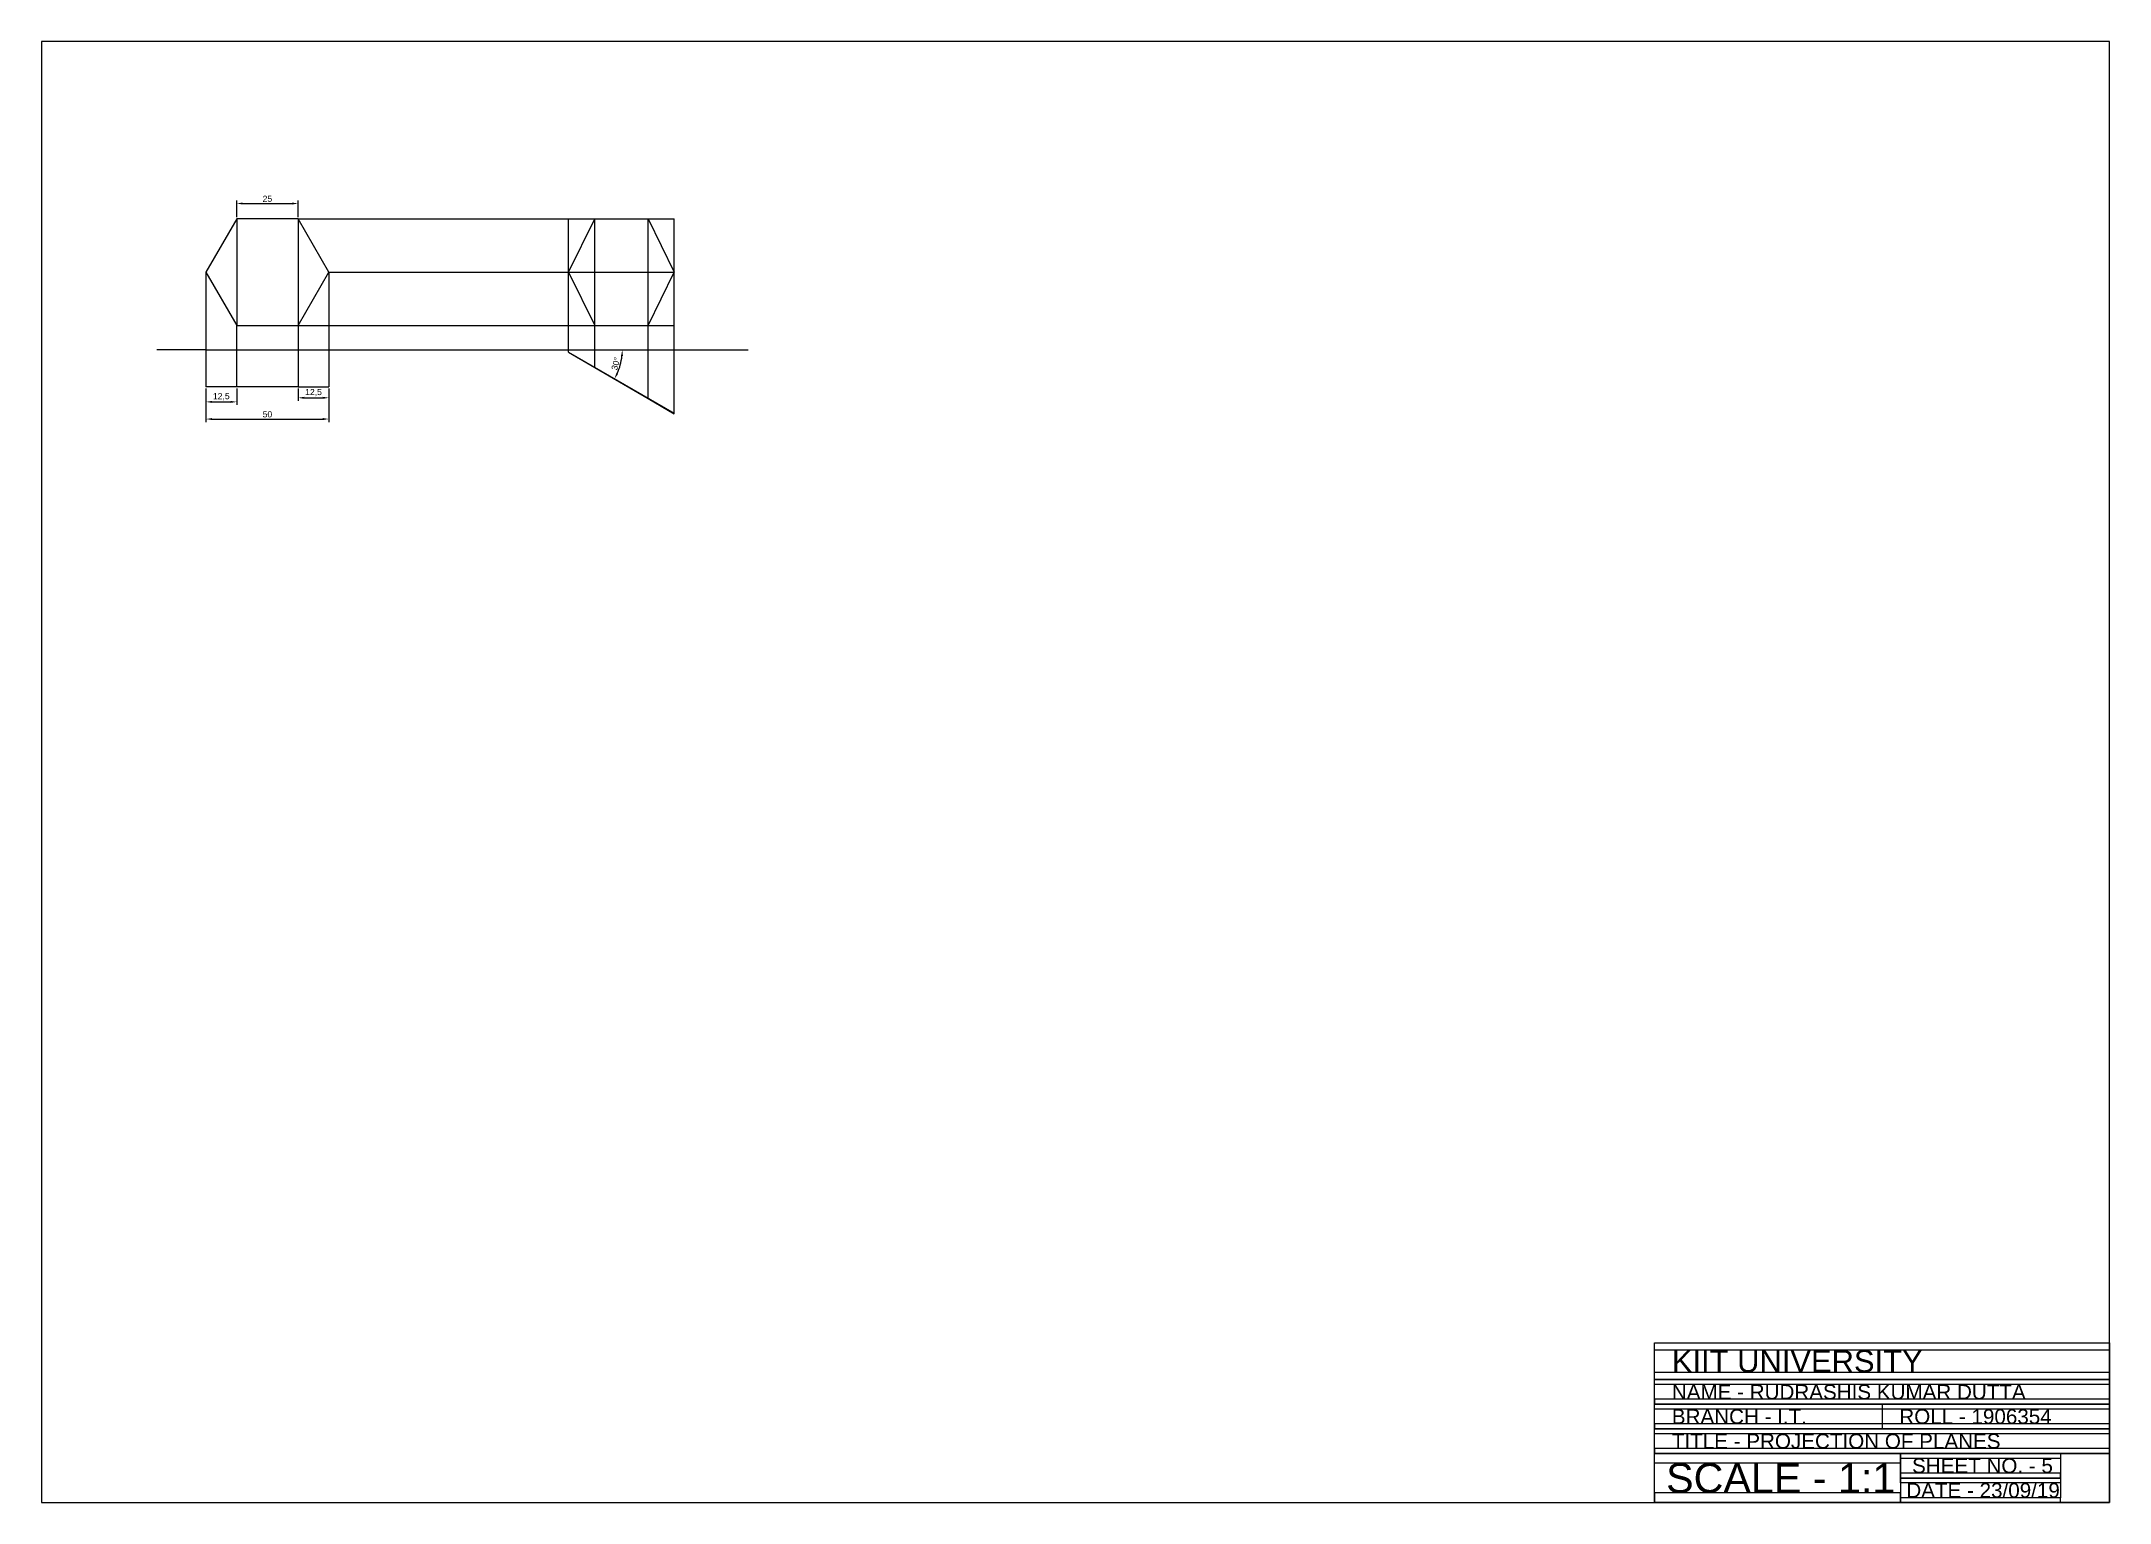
# Model space of a CAD drawing. Header units: millimetres. Extents: x 0 to 841, y 0 to 594.
import ezdxf

# ---------------------------------------------------------------- set-up
doc = ezdxf.new("R2010")
doc.units = ezdxf.units.MM
doc.styles.get("Standard").update_dxf_attribs({"font": 'arial.ttf'})
doc.dimstyles.new('ISO-25', dxfattribs={"dimtxt": 2.5, "dimasz": 2.5, "dimexe": 1.25, "dimexo": 0.625, "dimtad": 1, "dimtxsty": 'Standard', "dimcen": 2.5, "dimadec": 0, "dimazin": 0, "dimtfac": 1, "dimtmove": 0, "dimatfit": 3, "dimfxl": 1, "dimarcsym": 0})

# ---------------------------------------------------------------- blocks, each defined once
blk = doc.blocks.new('*D2')
at = {"color": 0, "lineweight": -2, "transparency": 16777216}
for p, q in [((66.92, 452.94), (66.92, 446.2)), ((69.42, 447.45), (76.92, 447.45)), ((79.42, 452.94), (79.42, 446.2))]:
    blk.add_line(p, q, dxfattribs=at)
at = {"color": 0, "transparency": 16777216}
for points in [[(69.42, 447.86), (69.42, 447.03), (66.92, 447.45)], [(76.92, 447.86), (76.92, 447.03), (79.42, 447.45)]]:
    blk.add_solid(points, dxfattribs=at)
at = {"layer": 'Defpoints', "color": 0, "transparency": 16777216}
for p in [(66.92, 453.56), (79.42, 453.56), (79.42, 447.45)]:
    blk.add_point(p, dxfattribs=at)
at = {"color": 0, "transparency": 16777216, "insert": (73.17, 449.57), "char_height": 2.5, "attachment_point": 5}
blk.add_mtext('12,5', dxfattribs=at)
blk = doc.blocks.new('*D3')
at = {"color": 0, "lineweight": -2, "transparency": 16777216}
for p, q in [((79.42, 522.49), (79.42, 529.34)), ((81.92, 528.09), (101.92, 528.09)), ((104.42, 522.49), (104.42, 529.34))]:
    blk.add_line(p, q, dxfattribs=at)
at = {"color": 0, "transparency": 16777216}
for points in [[(81.92, 528.51), (81.92, 527.68), (79.42, 528.09)], [(101.92, 528.51), (101.92, 527.68), (104.42, 528.09)]]:
    blk.add_solid(points, dxfattribs=at)
at = {"layer": 'Defpoints', "color": 0, "transparency": 16777216}
for p in [(79.42, 521.86), (104.42, 528.09), (104.42, 521.86)]:
    blk.add_point(p, dxfattribs=at)
at = {"color": 0, "transparency": 16777216, "insert": (91.92, 530), "char_height": 2.5, "attachment_point": 5}
blk.add_mtext('25', dxfattribs=at)
blk = doc.blocks.new('*D4')
at = {"color": 0, "lineweight": -2, "transparency": 16777216}
for p, q in [((104.42, 452.94), (104.42, 447.86)), ((106.92, 449.11), (114.42, 449.11)), ((116.92, 452.94), (116.92, 447.86))]:
    blk.add_line(p, q, dxfattribs=at)
at = {"color": 0, "transparency": 16777216}
for points in [[(106.92, 449.52), (106.92, 448.69), (104.42, 449.11)], [(114.42, 449.52), (114.42, 448.69), (116.92, 449.11)]]:
    blk.add_solid(points, dxfattribs=at)
at = {"layer": 'Defpoints', "color": 0, "transparency": 16777216}
for p in [(104.42, 453.56), (116.92, 453.56), (116.92, 449.11)]:
    blk.add_point(p, dxfattribs=at)
at = {"color": 0, "transparency": 16777216, "insert": (110.67, 451.23), "char_height": 2.5, "attachment_point": 5}
blk.add_mtext('12,5', dxfattribs=at)
blk = doc.blocks.new('*D5')
at = {"color": 0, "lineweight": -2, "transparency": 16777216}
for p, q in [((66.92, 452.94), (66.92, 439.23)), ((116.92, 452.94), (116.92, 439.23)), ((69.42, 440.48), (114.42, 440.48))]:
    blk.add_line(p, q, dxfattribs=at)
at = {"color": 0, "transparency": 16777216}
for points in [[(69.42, 440.89), (69.42, 440.06), (66.92, 440.48)], [(114.42, 440.89), (114.42, 440.06), (116.92, 440.48)]]:
    blk.add_solid(points, dxfattribs=at)
at = {"layer": 'Defpoints', "color": 0, "transparency": 16777216}
for p in [(66.92, 453.56), (116.92, 453.56), (116.92, 440.48)]:
    blk.add_point(p, dxfattribs=at)
at = {"color": 0, "transparency": 16777216, "insert": (91.92, 442.38), "char_height": 2.5, "attachment_point": 5}
blk.add_mtext('50', dxfattribs=at)
blk = doc.blocks.new('*D6')
at = {"color": 0, "lineweight": -2, "transparency": 16777216}
blk.add_arc((212.97, 468.56), 23.25, 335.82317, 353.83742, dxfattribs=at)
at = {"color": 0, "transparency": 16777216}
for points in [[(235.67, 466.09), (236.51, 466.04), (236.22, 468.56)], [(234.55, 458.85), (233.81, 459.23), (233.04, 456.82)]]:
    blk.add_solid(points, dxfattribs=at)
at = {"layer": 'Defpoints', "color": 0, "transparency": 16777216}
for p in [(66.92, 468.56), (257.34, 468.56), (225.11, 461.46), (234.79, 460.52), (246.69, 448.83)]:
    blk.add_point(p, dxfattribs=at)
at = {"color": 0, "transparency": 16777216, "insert": (233.58, 462.98), "char_height": 2.5, "attachment_point": 5, "rotation": 74.8303}
blk.add_mtext('30°', dxfattribs=at)

msp = doc.modelspace()

# ---------------------------------------------------------------- linework, layer by layer
for p, q in [((79.417, 521.864), (79.417, 478.563)), ((104.417, 521.864), (104.417, 478.563)), ((104.417, 521.864), (257.338, 521.864)), ((214.277, 467.691), (214.277, 521.864)), ((214.277, 500.214), (225.111, 521.864)), ((225.111, 461.456), (225.111, 521.864)), ((246.688, 448.828), (246.688, 521.864)), ((246.688, 521.864), (257.338, 500.214)), ((257.338, 442.595), (257.338, 521.864)), ((66.917, 500.214), (66.917, 453.563)), ((116.917, 500.214), (116.917, 453.563)), ((116.917, 500.214), (257.338, 500.214)), ((214.277, 500.214), (225.111, 478.563)), ((246.688, 478.563), (257.338, 500.214)), ((79.417, 468.563), (79.417, 478.563)), ((79.417, 478.563), (104.417, 478.563)), ((104.417, 478.563), (104.417, 468.563)), ((104.417, 478.563), (257.338, 478.563)), ((104.417, 478.563), (104.417, 478.563)), ((66.917, 468.563), (46.917, 468.563)), ((66.917, 468.563), (257.338, 468.563)), ((79.417, 453.563), (79.417, 468.563)), ((104.417, 468.563), (104.417, 453.563)), ((214.277, 467.691), (257.338, 442.912)), ((214.277, 467.691), (225.111, 461.456)), ((257.338, 468.563), (287.338, 468.563)), ((225.111, 461.456), (246.688, 448.828)), ((79.417, 453.563), (66.917, 453.563)), ((104.417, 453.563), (79.417, 453.563)), ((104.417, 453.563), (116.917, 453.563)), ((246.688, 448.828), (257.338, 442.595)), ((656, 0), (656, 65)), ((656, 65), (841, 65)), ((656, 65), (841, 65)), ((656, 50), (656, 65)), ((656, 65), (841, 65)), ((656, 62), (656, 65)), ((841, 62), (656, 62)), ((841, 65), (841, 0)), ((841, 65), (841, 50)), ((841, 65), (841, 62)), ((656, 52.99), (841, 52.99)), ((841, 50), (656, 50)), ((656, 50), (841, 50)), ((656, 40), (656, 50)), ((656, 50), (841, 50)), ((656, 48), (656, 50)), ((841, 48), (656, 48)), ((841, 50), (841, 40)), ((841, 50), (841, 48)), ((841, 42), (656, 42)), ((656, 42), (656, 40)), ((841, 40), (656, 40)), ((656, 40), (841, 40)), ((656, 30), (656, 40)), ((656, 40), (841, 40)), ((656, 40), (841, 40)), ((656, 38), (656, 40)), ((656, 40), (748.5, 40)), ((656, 30), (656, 40)), ((841, 38), (656, 38)), ((748.5, 40), (748.5, 30)), ((841, 40), (841, 42)), ((841, 40), (841, 30)), ((841, 40), (841, 38)), ((841, 32), (656, 32)), ((656, 32), (656, 30)), ((841, 30), (656, 30)), ((656, 30), (841, 30)), ((656, 20), (656, 30)), ((656, 30), (841, 30)), ((656, 30), (841, 30)), ((656, 28), (656, 30)), ((748.5, 30), (656, 30)), ((841, 28), (656, 28)), ((841, 30), (841, 32)), ((841, 30), (841, 20)), ((841, 30), (841, 28)), ((841, 22), (656, 22)), ((656, 22), (656, 20)), ((841, 20), (656, 20)), ((656, 20), (841, 20)), ((656, 20), (756, 20)), ((656, 0), (656, 20)), ((656, 20), (756, 20)), ((656, 16), (656, 20)), ((756, 20), (756, 0)), ((756, 20), (756, 16)), ((756, 20), (821, 20)), ((756, 18), (756, 20)), ((756, 20), (821, 20)), ((756, 10), (756, 20)), ((821, 18), (756, 18)), ((821, 20), (821, 18)), ((821, 20), (821, 10)), ((821, 18), (821, 2)), ((841, 20), (841, 22)), ((756, 16), (656, 16)), ((821, 12), (756, 12)), ((756, 12), (756, 10)), ((821, 10), (756, 10)), ((756, 10), (821, 10)), ((756, 10), (821, 10)), ((756, 8), (756, 10)), ((821, 10), (821, 12)), ((821, 10), (821, 8)), ((756, 4), (656, 4)), ((656, 4), (656, 0)), ((841, 0), (656, 0)), ((756, 0), (656, 0)), ((656, 0), (756, 0)), ((821, 8), (756, 8)), ((756, 0), (756, 4)), ((821, 2), (756, 2)), ((756, 2), (756, 0)), ((756, 0), (821, 0)), ((821, 0), (821, 2))]:
    msp.add_line(p, q)
for points in [[(0, 0), (841, 0), (841, 594), (0, 594)], [(79.417, 478.563), (104.417, 478.563), (116.917, 500.214), (104.417, 521.864), (79.417, 521.864), (66.917, 500.214)]]:
    msp.add_lwpolyline(points, close=True)

# ---------------------------------------------------------------- texts
at = {"attachment_point": 1}
for s, width, insert, char_height in [('  KIIT UNIVERSITY', 185, (656, 62), 9), ('   NAME - RUDRASHIS KUMAR DUTTA', 185, (656, 48), 6), ('   BRANCH - I.T.', 92.5, (656, 38), 6), ('   ROLL - 1906354', 92.5, (748.5, 38), 6), ('   TITLE - PROJECTION OF PLANES', 185, (656, 28), 6), ('  SHEET NO. - 5', 65, (756, 18), 6), (' SCALE - 1:1', 100, (656, 16), 12), (' DATE - 23/09/19', 65, (756, 8), 6)]:
    msp.add_mtext_dynamic_manual_height_columns(s, width=width, gutter_width=12.5, heights=[0], dxfattribs=dict(at, insert=insert, char_height=char_height))

# ---------------------------------------------------------------- dimensions: what is measured, and where the dimension line sits
for base, p1, p2, picture, middle in [((104.417, 528.094), (79.417, 521.864), (104.417, 521.864), '*D3', (91.917, 529.996)), ((79.417, 447.446), (66.917, 453.563), (79.417, 453.563), '*D2', (73.167, 449.573)), ((116.917, 440.476), (66.917, 453.563), (116.917, 453.563), '*D5', (91.917, 442.378)), ((116.917, 449.105), (104.417, 453.563), (116.917, 453.563), '*D4', (110.667, 451.233))]:
    dim = msp.add_linear_dim(base=base, p1=p1, p2=p2, dimstyle='ISO-25')
    dim.commit()
    dim.dimension.update_dxf_attribs({"geometry": picture, "text_midpoint": middle})
dim = msp.add_angular_dim_2l(base=(234.79, 460.523), line1=((225.111, 461.456), (246.688, 448.828)), line2=((66.917, 468.563), (257.338, 468.563)), dimstyle='ISO-25')
dim.commit()
dim.dimension.update_dxf_attribs({"geometry": '*D6', "text_midpoint": (233.577, 462.976)})

doc.saveas('drawing.dxf')
